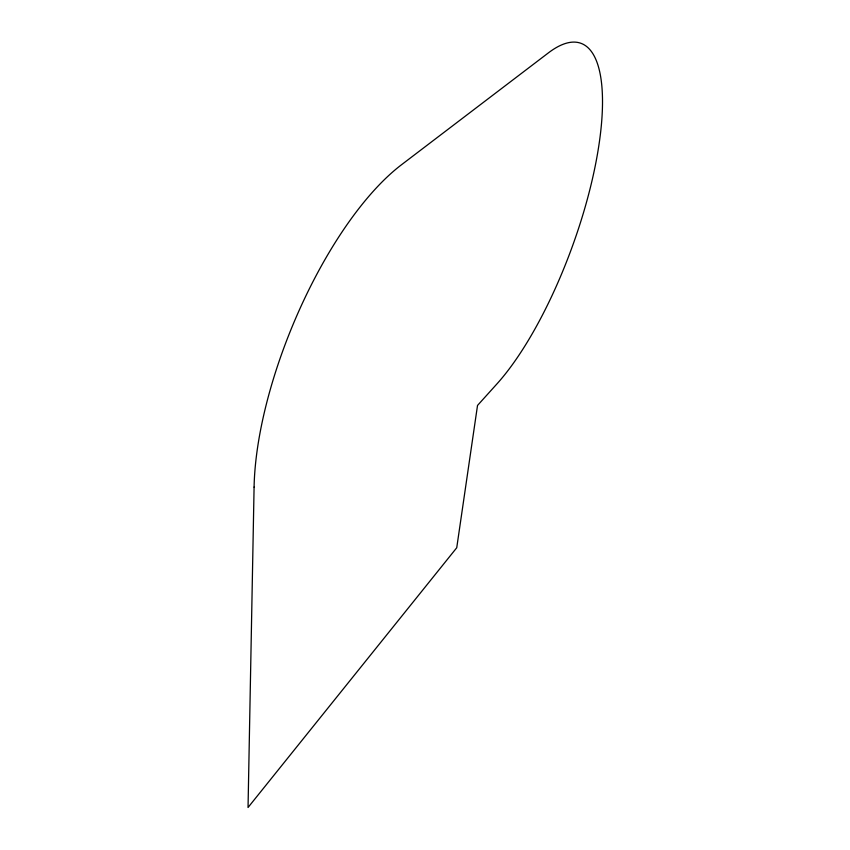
<?xml version="1.0" encoding="UTF-8"?>
<svg xmlns="http://www.w3.org/2000/svg" width="850" height="850" viewBox="0 0 850 850"><rect width="100%" height="100%" fill="white"/><g stroke="black" fill="none" stroke-linecap="round" stroke-linejoin="round"><path stroke-width="1.27" d="M254.086 487.114L248.041 807.5L456.737 547.751L477.519 405.439L496.995 383.839A195.075 61.657 -69.9 0 0 598.634 146.912A195.075 61.657 -69.9 0 0 548.378 52.891L401.582 164.688A226.791 85.255 -67.5 0 0 254.086 487.114"/></g></svg>
